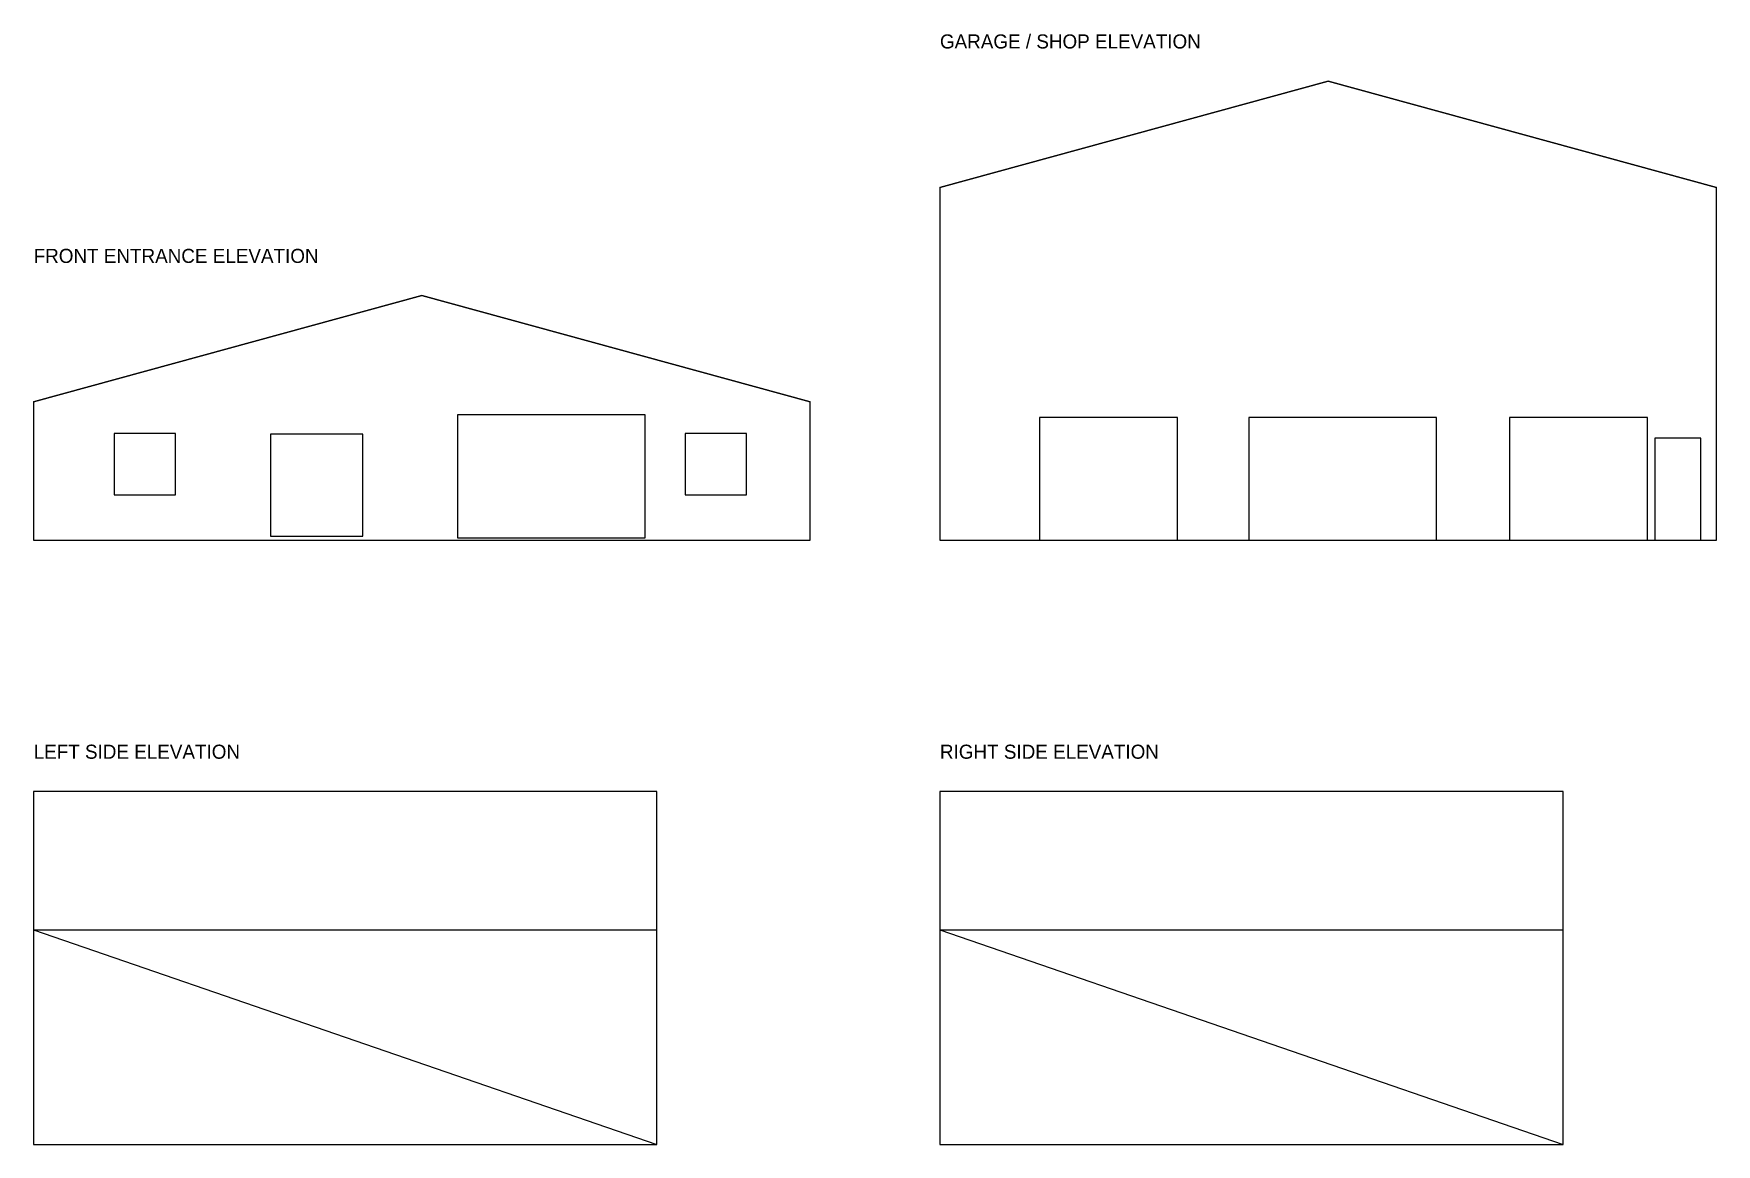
# Model space of a CAD drawing. Header units: metres. Extents: x 0 to 33.4, y -12 to 10.1.
import ezdxf

# ---------------------------------------------------------------- set-up
doc = ezdxf.new("R2010")
doc.units = ezdxf.units.M
for name, color, linetype in [('CEDAR_ZONE', 30, 'Continuous'), ('GRADE', 8, 'Continuous'), ('OPENINGS', 5, 'Continuous'), ('OUTLINE', 7, 'Continuous'), ('TEXT', 7, 'Continuous')]:
    doc.layers.add(name, color=color, linetype=linetype)

msp = doc.modelspace()

# ---------------------------------------------------------------- linework, layer by layer
at = {"layer": 'CEDAR_ZONE'}
for p, q in [((0, -7.74), (12.38, -7.74)), ((18, -7.74), (30.38, -7.74))]:
    msp.add_line(p, q, dxfattribs=at)
at = {"layer": 'GRADE'}
for p, q in [((0, -7.74), (12.38, -12)), ((18, -7.74), (30.38, -12))]:
    msp.add_line(p, q, dxfattribs=at)
at = {"layer": 'OPENINGS'}
for points in [[(8.415, 0.05), (12.145, 0.05), (12.145, 2.49), (8.415, 2.49), (8.415, 0.05)], [(19.98, 0), (22.72, 0), (22.72, 2.44), (19.98, 2.44), (19.98, 0)], [(24.135, 0), (27.865, 0), (27.865, 2.44), (24.135, 2.44), (24.135, 0)], [(29.31, 0), (32.05, 0), (32.05, 2.44), (29.31, 2.44), (29.31, 0)], [(1.6, 0.9), (2.82, 0.9), (2.82, 2.12), (1.6, 2.12), (1.6, 0.9)], [(4.705, 0.08), (6.535, 0.08), (6.535, 2.11), (4.705, 2.11), (4.705, 0.08)], [(12.94, 0.9), (14.16, 0.9), (14.16, 2.12), (12.94, 2.12), (12.94, 0.9)], [(32.2, 0), (33.11, 0), (33.11, 2.03), (32.2, 2.03), (32.2, 0)]]:
    msp.add_lwpolyline(points, dxfattribs=at)
at = {"layer": 'OUTLINE'}
for p, q in [((18, 7.01), (25.71, 9.12)), ((25.71, 9.12), (33.42, 7.01)), ((0, 2.75), (7.71, 4.86)), ((7.71, 4.86), (15.42, 2.75))]:
    msp.add_line(p, q, dxfattribs=at)
for points in [[(18, 0), (33.42, 0), (33.42, 7.01), (25.71, 9.12), (18, 7.01), (18, 0)], [(0, 0), (15.42, 0), (15.42, 2.75), (7.71, 4.86), (0, 2.75), (0, 0)], [(0, -12), (12.38, -12), (12.38, -4.99), (0, -4.99), (0, -12)], [(18, -12), (30.38, -12), (30.38, -4.99), (18, -4.99), (18, -12)]]:
    msp.add_lwpolyline(points, dxfattribs=at)

# ---------------------------------------------------------------- texts
at = {"layer": 'TEXT'}
for s, p in [('GARAGE / SHOP ELEVATION', (18, 9.77)), ('FRONT ENTRANCE ELEVATION', (0, 5.51)), ('LEFT SIDE ELEVATION', (0, -4.34)), ('RIGHT SIDE ELEVATION', (18, -4.34))]:
    msp.add_text(s, height=0.28, dxfattribs=at).set_placement(p)

doc.saveas('drawing.dxf')
